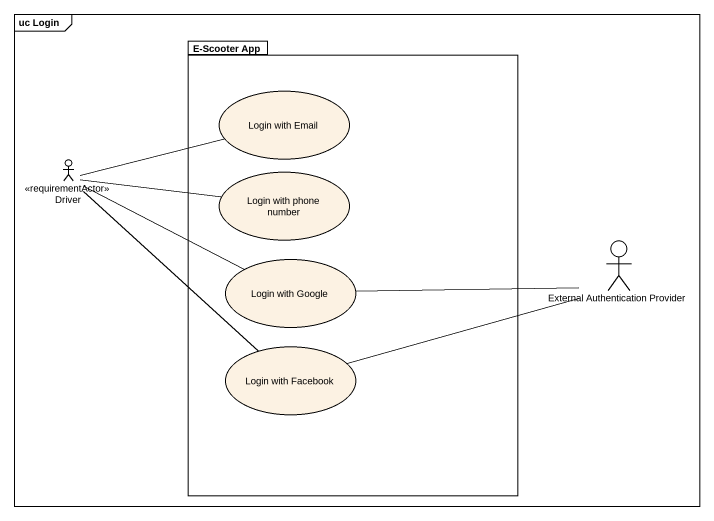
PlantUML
@startuml
mainframe uc Login
package "E-Scooter App" as E_Scooter_App {
  usecase "Login with Email" as Login_with_Email
  usecase "Login with phone number" as Login_with_phone_number
  usecase "Login with Google" as Login_with_Google
  usecase "Login with Facebook" as Login_with_Facebook
}
actor Driver <<requirementActor>>
actor "External Authentication Provider" as External_Authentication
Driver -right- Login_with_Email
Driver -right- Login_with_phone_number
Driver -right- Login_with_Google
Driver -- Login_with_Facebook
External_Authentication -left- Login_with_Google
External_Authentication -left- Login_with_Facebook
@enduml
